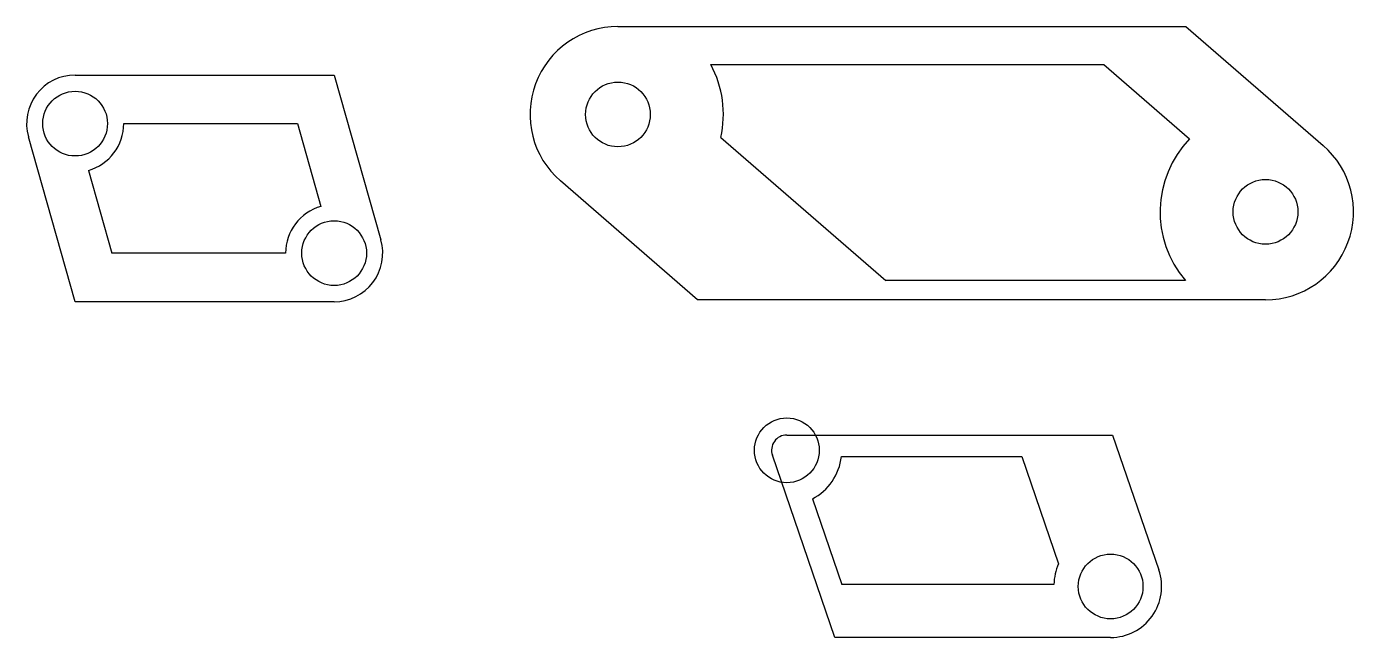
# Model space of a CAD drawing. Header units: millimetres. Extents: x 217129 to 217539, y -42224 to -42036.
import ezdxf

# ---------------------------------------------------------------- set-up
doc = ezdxf.new("R2010")
doc.units = ezdxf.units.MM

msp = doc.modelspace()

# ---------------------------------------------------------------- linework, layer by layer
for p, q in [((217312.03, -42035.71), (217487.43, -42035.71)), ((217487.43, -42035.71), (217529.81, -42072.41)), ((217144.38, -42050.69), (217224.38, -42050.69)), ((217224.38, -42050.69), (217238.81, -42101.6)), ((217340.73, -42047.47), (217462.1, -42047.47)), ((217462.1, -42047.47), (217488.55, -42070.38)), ((217159.38, -42065.69), (217213.04, -42065.69)), ((217213.04, -42065.69), (217220.29, -42091.25)), ((217144.38, -42120.69), (217129.95, -42069.78)), ((217343.8, -42070.02), (217394.75, -42114.14)), ((217148.47, -42080.12), (217155.72, -42105.69)), ((217336.64, -42120.09), (217294.26, -42083.39)), ((217209.38, -42105.69), (217155.72, -42105.69)), ((217487.33, -42114.14), (217394.75, -42114.14)), ((217512.03, -42120.09), (217336.64, -42120.09)), ((217224.38, -42120.69), (217144.38, -42120.69)), ((217364.19, -42161.87), (217464.8, -42161.87)), ((217464.8, -42161.87), (217479.09, -42203.54)), ((217379.03, -42224.4), (217359.73, -42168.12)), ((217381.05, -42168.54), (217436.76, -42168.54)), ((217436.76, -42168.54), (217448.11, -42201.65)), ((217372.08, -42181.62), (217381.13, -42208.01)), ((217446.67, -42208.01), (217381.13, -42208.01)), ((217464.19, -42224.4), (217379.03, -42224.4))]:
    msp.add_line(p, q)
for centre in [(217312.03, -42062.86), (217144.38, -42065.69), (217512.03, -42092.94), (217224.38, -42105.69), (217364.19, -42166.59), (217464.19, -42208.65)]:
    msp.add_circle(centre, 10)
for centre, radius, start, end in [((217312.03, -42062.86), 27.16, 90, 229.1093), ((217144.38, -42065.69), 15, 90, 195.8266), ((217312.03, -42062.86), 32.56, 347.2971, 388.207), ((217144.38, -42065.69), 15, 285.8266, 0), ((217512.03, -42092.94), 32.56, 136.1519, 220.6367), ((217512.03, -42092.94), 27.16, 270, 409.1093), ((217224.38, -42105.69), 15, 105.8266, 180), ((217224.38, -42105.69), 15, 270, 15.8266), ((217364.19, -42166.59), 4.72, 90, 198.928), ((217364.19, -42166.59), 16.97, 297.703, 353.3934), ((217464.19, -42208.65), 17.54, 156.4906, 177.932), ((217464.19, -42208.65), 15.75, 270, 378.928)]:
    msp.add_arc(centre, radius, start, end)

doc.saveas('drawing.dxf')
